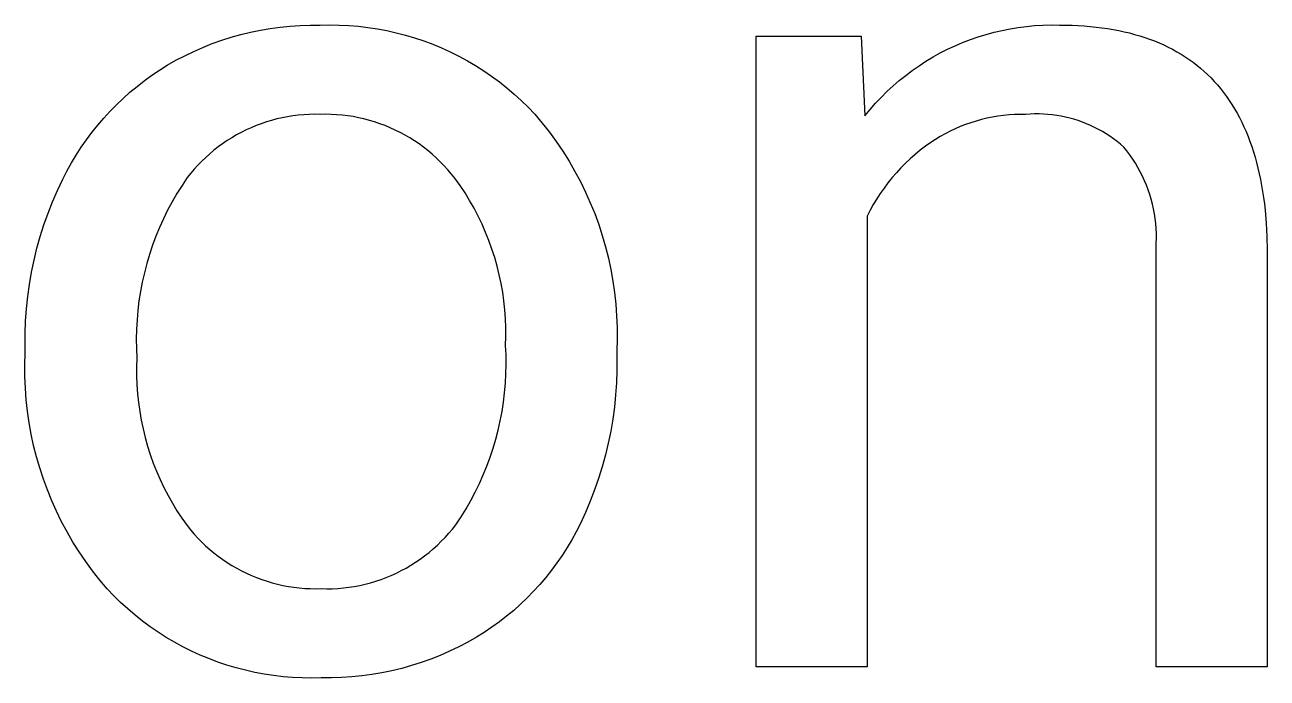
# Model space of a CAD drawing. Header units: millimetres. Extents: x -1246 to 2331, y -493 to 2006.
# Drawn here: x 1166.39 to 1196.3, y -336.1 to -320.38 of the extents above; entities that cross this region are included whole.
import ezdxf

# ---------------------------------------------------------------- set-up
doc = ezdxf.new("R2010")
doc.units = ezdxf.units.MM
doc.header["$MEASUREMENT"] = 0
doc.layers.add('Domyslna', color=7, linetype='Continuous', true_color=0x000000)

msp = doc.modelspace()

# ---------------------------------------------------------------- linework, layer by layer
at = {"layer": 'Domyslna'}
for p, q in [((1172.534, -320.429), (1172.774, -320.405)), ((1172.774, -320.405), (1173.014, -320.388)), ((1173.014, -320.388), (1173.255, -320.38)), ((1173.255, -320.38), (1173.496, -320.38)), ((1173.496, -320.38), (1173.727, -320.375)), ((1173.727, -320.375), (1173.958, -320.379)), ((1173.958, -320.379), (1174.188, -320.39)), ((1174.188, -320.39), (1174.418, -320.409)), ((1190.506, -320.413), (1190.703, -320.394)), ((1190.703, -320.394), (1190.902, -320.383)), ((1190.902, -320.383), (1191.1, -320.378)), ((1191.1, -320.378), (1191.299, -320.38)), ((1191.299, -320.38), (1191.452, -320.382)), ((1191.452, -320.382), (1191.604, -320.385)), ((1191.604, -320.385), (1191.753, -320.392)), ((1191.753, -320.392), (1191.899, -320.401)), ((1191.899, -320.401), (1192.044, -320.413)), ((1171.127, -320.747), (1171.357, -320.674)), ((1171.357, -320.674), (1171.589, -320.609)), ((1171.589, -320.609), (1171.823, -320.552)), ((1171.823, -320.552), (1172.058, -320.503)), ((1172.058, -320.503), (1172.296, -320.462)), ((1172.296, -320.462), (1172.534, -320.429)), ((1174.418, -320.409), (1174.648, -320.436)), ((1174.648, -320.436), (1174.876, -320.471)), ((1174.876, -320.471), (1175.103, -320.513)), ((1175.103, -320.513), (1175.328, -320.564)), ((1175.328, -320.564), (1175.552, -320.622)), ((1175.552, -320.622), (1175.773, -320.688)), ((1175.773, -320.688), (1175.992, -320.762)), ((1183.995, -335.826), (1183.995, -320.649)), ((1183.995, -320.649), (1186.527, -320.649)), ((1186.527, -320.649), (1186.614, -322.567)), ((1189.156, -320.729), (1189.343, -320.664)), ((1189.343, -320.664), (1189.533, -320.605)), ((1189.533, -320.605), (1189.725, -320.554)), ((1189.725, -320.554), (1189.918, -320.508)), ((1189.918, -320.508), (1190.113, -320.47)), ((1190.113, -320.47), (1190.309, -320.438)), ((1190.309, -320.438), (1190.506, -320.413)), ((1192.044, -320.413), (1192.186, -320.428)), ((1192.186, -320.428), (1192.325, -320.445)), ((1192.325, -320.445), (1192.462, -320.465)), ((1192.462, -320.465), (1192.597, -320.487)), ((1192.597, -320.487), (1192.729, -320.513)), ((1192.729, -320.513), (1192.859, -320.54)), ((1192.859, -320.54), (1192.986, -320.571)), ((1192.986, -320.571), (1193.111, -320.604)), ((1193.111, -320.604), (1193.234, -320.64)), ((1193.234, -320.64), (1193.354, -320.678)), ((1193.354, -320.678), (1193.472, -320.719)), ((1170.456, -321.013), (1170.676, -320.917)), ((1170.676, -320.917), (1170.9, -320.828)), ((1170.9, -320.828), (1171.127, -320.747)), ((1175.992, -320.762), (1176.208, -320.843)), ((1176.208, -320.843), (1176.422, -320.931)), ((1176.422, -320.931), (1176.632, -321.027)), ((1188.431, -321.052), (1188.608, -320.962)), ((1188.608, -320.962), (1188.788, -320.878)), ((1188.788, -320.878), (1188.97, -320.8)), ((1188.97, -320.8), (1189.156, -320.729)), ((1193.472, -320.719), (1193.587, -320.763)), ((1193.587, -320.763), (1193.7, -320.809)), ((1193.7, -320.809), (1193.811, -320.858)), ((1193.811, -320.858), (1193.919, -320.91)), ((1193.919, -320.91), (1194.025, -320.964)), ((1194.025, -320.964), (1194.128, -321.021)), ((1169.815, -321.347), (1170.025, -321.228)), ((1170.025, -321.228), (1170.238, -321.117)), ((1170.238, -321.117), (1170.456, -321.013)), ((1176.632, -321.027), (1176.839, -321.13)), ((1176.839, -321.13), (1177.042, -321.24)), ((1177.042, -321.24), (1177.241, -321.356)), ((1187.92, -321.358), (1188.087, -321.25)), ((1188.087, -321.25), (1188.257, -321.148)), ((1188.257, -321.148), (1188.431, -321.052)), ((1194.128, -321.021), (1194.229, -321.081)), ((1194.229, -321.081), (1194.328, -321.143)), ((1194.328, -321.143), (1194.424, -321.208)), ((1194.424, -321.208), (1194.518, -321.275)), ((1194.518, -321.275), (1194.609, -321.346)), ((1169.263, -321.719), (1169.443, -321.589)), ((1169.443, -321.589), (1169.627, -321.465)), ((1169.627, -321.465), (1169.815, -321.347)), ((1177.241, -321.356), (1177.436, -321.48)), ((1177.436, -321.48), (1177.627, -321.61)), ((1187.444, -321.715), (1187.599, -321.591)), ((1187.599, -321.591), (1187.757, -321.472)), ((1187.757, -321.472), (1187.92, -321.358)), ((1194.609, -321.346), (1194.698, -321.419)), ((1194.698, -321.419), (1194.785, -321.494)), ((1194.785, -321.494), (1194.869, -321.572)), ((1194.869, -321.572), (1194.951, -321.653)), ((1168.917, -321.997), (1169.088, -321.855)), ((1169.088, -321.855), (1169.263, -321.719)), ((1177.627, -321.61), (1177.813, -321.747)), ((1177.813, -321.747), (1177.994, -321.89)), ((1177.994, -321.89), (1178.17, -322.04)), ((1187.148, -321.98), (1187.294, -321.845)), ((1187.294, -321.845), (1187.444, -321.715)), ((1194.951, -321.653), (1195.03, -321.736)), ((1195.03, -321.736), (1195.107, -321.822)), ((1195.107, -321.822), (1195.182, -321.911)), ((1168.59, -322.298), (1168.751, -322.145)), ((1168.751, -322.145), (1168.917, -321.997)), ((1178.17, -322.04), (1178.341, -322.195)), ((1178.341, -322.195), (1178.506, -322.356)), ((1186.871, -322.264), (1187.007, -322.12)), ((1187.007, -322.12), (1187.148, -321.98)), ((1195.182, -321.911), (1195.254, -322.003)), ((1195.254, -322.003), (1195.324, -322.097)), ((1195.324, -322.097), (1195.391, -322.193)), ((1195.391, -322.193), (1195.456, -322.293)), ((1168.285, -322.621), (1168.435, -322.457)), ((1168.435, -322.457), (1168.59, -322.298)), ((1178.506, -322.356), (1178.666, -322.523)), ((1186.614, -322.567), (1186.74, -322.413)), ((1186.74, -322.413), (1186.871, -322.264)), ((1195.456, -322.293), (1195.519, -322.395)), ((1195.519, -322.395), (1195.579, -322.499)), ((1195.579, -322.499), (1195.637, -322.607)), ((1168.002, -322.963), (1168.141, -322.789)), ((1168.141, -322.789), (1168.285, -322.621)), ((1171.956, -322.8), (1171.834, -322.85)), ((1172.078, -322.754), (1171.956, -322.8)), ((1172.203, -322.712), (1172.078, -322.754)), ((1172.328, -322.674), (1172.203, -322.712)), ((1172.455, -322.641), (1172.328, -322.674)), ((1172.583, -322.611), (1172.455, -322.641)), ((1172.712, -322.586), (1172.583, -322.611)), ((1172.842, -322.566), (1172.712, -322.586)), ((1172.972, -322.55), (1172.842, -322.566)), ((1173.102, -322.538), (1172.972, -322.55)), ((1173.233, -322.531), (1173.102, -322.538)), ((1173.365, -322.528), (1173.233, -322.531)), ((1173.496, -322.529), (1173.365, -322.528)), ((1173.629, -322.527), (1173.496, -322.529)), ((1173.762, -322.53), (1173.629, -322.527)), ((1173.895, -322.537), (1173.762, -322.53)), ((1174.028, -322.549), (1173.895, -322.537)), ((1174.161, -322.565), (1174.028, -322.549)), ((1174.292, -322.585), (1174.161, -322.565)), ((1174.423, -322.61), (1174.292, -322.585)), ((1174.553, -322.64), (1174.423, -322.61)), ((1174.682, -322.674), (1174.553, -322.64)), ((1174.81, -322.712), (1174.682, -322.674)), ((1174.936, -322.754), (1174.81, -322.712)), ((1175.061, -322.801), (1174.936, -322.754)), ((1175.184, -322.852), (1175.061, -322.801)), ((1178.666, -322.523), (1178.847, -322.738)), ((1178.847, -322.738), (1179.02, -322.959)), ((1189.039, -322.775), (1188.914, -322.824)), ((1189.166, -322.73), (1189.039, -322.775)), ((1189.294, -322.69), (1189.166, -322.73)), ((1189.424, -322.654), (1189.294, -322.69)), ((1189.555, -322.622), (1189.424, -322.654)), ((1189.687, -322.595), (1189.555, -322.622)), ((1189.82, -322.573), (1189.687, -322.595)), ((1189.953, -322.555), (1189.82, -322.573)), ((1190.087, -322.542), (1189.953, -322.555)), ((1190.221, -322.533), (1190.087, -322.542)), ((1190.356, -322.529), (1190.221, -322.533)), ((1190.49, -322.529), (1190.356, -322.529)), ((1190.597, -322.522), (1190.49, -322.529)), ((1190.703, -322.518), (1190.597, -322.522)), ((1190.81, -322.518), (1190.703, -322.518)), ((1190.917, -322.522), (1190.81, -322.518)), ((1191.023, -322.529), (1190.917, -322.522)), ((1191.129, -322.54), (1191.023, -322.529)), ((1191.235, -322.554), (1191.129, -322.54)), ((1191.34, -322.572), (1191.235, -322.554)), ((1191.445, -322.594), (1191.34, -322.572)), ((1191.548, -322.619), (1191.445, -322.594)), ((1191.651, -322.648), (1191.548, -322.619)), ((1191.753, -322.68), (1191.651, -322.648)), ((1191.854, -322.715), (1191.753, -322.68)), ((1191.953, -322.754), (1191.854, -322.715)), ((1192.051, -322.796), (1191.953, -322.754)), ((1192.148, -322.842), (1192.051, -322.796)), ((1195.637, -322.607), (1195.692, -322.716)), ((1195.692, -322.716), (1195.745, -322.829)), ((1167.869, -323.14), (1168.002, -322.963)), ((1171.369, -323.091), (1171.258, -323.161)), ((1171.482, -323.025), (1171.369, -323.091)), ((1171.597, -322.963), (1171.482, -323.025)), ((1171.715, -322.905), (1171.597, -322.963)), ((1171.834, -322.85), (1171.715, -322.905)), ((1175.305, -322.907), (1175.184, -322.852)), ((1175.425, -322.966), (1175.305, -322.907)), ((1175.542, -323.029), (1175.425, -322.966)), ((1175.657, -323.097), (1175.542, -323.029)), ((1175.77, -323.168), (1175.657, -323.097)), ((1179.02, -322.959), (1179.185, -323.186)), ((1188.431, -323.062), (1188.316, -323.131)), ((1188.549, -322.996), (1188.431, -323.062)), ((1188.668, -322.935), (1188.549, -322.996)), ((1188.79, -322.877), (1188.668, -322.935)), ((1188.914, -322.824), (1188.79, -322.877)), ((1192.242, -322.89), (1192.148, -322.842)), ((1192.336, -322.942), (1192.242, -322.89)), ((1192.427, -322.997), (1192.336, -322.942)), ((1192.517, -323.055), (1192.427, -322.997)), ((1192.604, -323.117), (1192.517, -323.055)), ((1195.745, -322.829), (1195.795, -322.944)), ((1195.795, -322.944), (1195.844, -323.062)), ((1195.844, -323.062), (1195.889, -323.183)), ((1167.622, -323.509), (1167.742, -323.323)), ((1167.742, -323.323), (1167.869, -323.14)), ((1170.939, -323.393), (1170.839, -323.477)), ((1171.043, -323.312), (1170.939, -323.393)), ((1171.149, -323.235), (1171.043, -323.312)), ((1171.258, -323.161), (1171.149, -323.235)), ((1175.881, -323.242), (1175.77, -323.168)), ((1175.988, -323.321), (1175.881, -323.242)), ((1176.094, -323.403), (1175.988, -323.321)), ((1179.185, -323.186), (1179.343, -323.419)), ((1187.949, -323.392), (1187.827, -323.493)), ((1188.075, -323.296), (1187.949, -323.392)), ((1188.203, -323.205), (1188.075, -323.296)), ((1188.316, -323.131), (1188.203, -323.205)), ((1192.689, -323.181), (1192.604, -323.117)), ((1192.773, -323.247), (1192.689, -323.181)), ((1192.853, -323.317), (1192.773, -323.247)), ((1192.927, -323.41), (1192.853, -323.317)), ((1195.889, -323.183), (1195.933, -323.306)), ((1195.933, -323.306), (1195.974, -323.432)), ((1167.507, -323.7), (1167.622, -323.509)), ((1170.646, -323.655), (1170.555, -323.749)), ((1170.741, -323.564), (1170.646, -323.655)), ((1170.839, -323.477), (1170.741, -323.564)), ((1176.196, -323.488), (1176.094, -323.403)), ((1176.295, -323.577), (1176.196, -323.488)), ((1176.391, -323.669), (1176.295, -323.577)), ((1176.484, -323.765), (1176.391, -323.669)), ((1179.343, -323.419), (1179.492, -323.657)), ((1179.492, -323.657), (1179.632, -323.901)), ((1187.708, -323.597), (1187.593, -323.705)), ((1187.827, -323.493), (1187.708, -323.597)), ((1192.998, -323.506), (1192.927, -323.41)), ((1193.065, -323.604), (1192.998, -323.506)), ((1193.129, -323.704), (1193.065, -323.604)), ((1195.974, -323.432), (1196.012, -323.56)), ((1196.012, -323.56), (1196.049, -323.691)), ((1196.049, -323.691), (1196.082, -323.825)), ((1167.299, -324.091), (1167.4, -323.894)), ((1167.4, -323.894), (1167.507, -323.7)), ((1170.381, -323.946), (1170.299, -324.048)), ((1170.466, -323.846), (1170.381, -323.946)), ((1170.555, -323.749), (1170.466, -323.846)), ((1176.574, -323.864), (1176.484, -323.765)), ((1176.66, -323.965), (1176.574, -323.864)), ((1176.743, -324.069), (1176.66, -323.965)), ((1179.632, -323.901), (1179.765, -324.149)), ((1187.375, -323.933), (1187.271, -324.053)), ((1187.482, -323.818), (1187.375, -323.933)), ((1187.593, -323.705), (1187.482, -323.818)), ((1193.189, -323.807), (1193.129, -323.704)), ((1193.246, -323.911), (1193.189, -323.807)), ((1193.299, -324.017), (1193.246, -323.911)), ((1196.082, -323.825), (1196.114, -323.961)), ((1196.114, -323.961), (1196.143, -324.1)), ((1167.172, -324.359), (1167.299, -324.091)), ((1170.171, -324.239), (1170.049, -324.434)), ((1170.299, -324.048), (1170.171, -324.239)), ((1176.868, -324.244), (1176.743, -324.069)), ((1176.986, -324.422), (1176.868, -324.244)), ((1179.765, -324.149), (1179.888, -324.401)), ((1187.172, -324.176), (1187.077, -324.302)), ((1187.271, -324.053), (1187.172, -324.176)), ((1193.349, -324.126), (1193.299, -324.017)), ((1193.395, -324.235), (1193.349, -324.126)), ((1193.437, -324.347), (1193.395, -324.235)), ((1196.143, -324.1), (1196.169, -324.242)), ((1196.169, -324.242), (1196.193, -324.387)), ((1167.054, -324.631), (1167.172, -324.359)), ((1170.049, -324.434), (1169.933, -324.633)), ((1177.098, -324.605), (1176.986, -324.422)), ((1179.888, -324.401), (1180.003, -324.657)), ((1186.901, -324.564), (1186.819, -324.7)), ((1186.987, -324.432), (1186.901, -324.564)), ((1187.077, -324.302), (1186.987, -324.432)), ((1193.475, -324.459), (1193.437, -324.347)), ((1193.509, -324.573), (1193.475, -324.459)), ((1193.539, -324.688), (1193.509, -324.573)), ((1196.193, -324.387), (1196.215, -324.534)), ((1196.215, -324.534), (1196.235, -324.683)), ((1166.946, -324.906), (1167.054, -324.631)), ((1169.825, -324.836), (1169.723, -325.042)), ((1169.933, -324.633), (1169.825, -324.836)), ((1177.204, -324.791), (1177.098, -324.605)), ((1177.304, -324.981), (1177.204, -324.791)), ((1180.003, -324.657), (1180.109, -324.918)), ((1186.742, -324.838), (1186.67, -324.978)), ((1186.819, -324.7), (1186.742, -324.838)), ((1193.565, -324.804), (1193.539, -324.688)), ((1193.587, -324.921), (1193.565, -324.804)), ((1196.235, -324.683), (1196.251, -324.835)), ((1196.251, -324.835), (1196.278, -325.148)), ((1166.757, -325.467), (1166.847, -325.185)), ((1166.847, -325.185), (1166.946, -324.906)), ((1169.723, -325.042), (1169.628, -325.252)), ((1177.397, -325.174), (1177.304, -324.981)), ((1177.483, -325.37), (1177.397, -325.174)), ((1180.109, -324.918), (1180.205, -325.182)), ((1180.205, -325.182), (1180.292, -325.449)), ((1186.67, -324.978), (1186.67, -335.826)), ((1193.605, -325.039), (1193.587, -324.921)), ((1193.619, -325.157), (1193.605, -325.039)), ((1193.629, -325.275), (1193.619, -325.157)), ((1196.278, -325.148), (1196.295, -325.471)), ((1166.677, -325.752), (1166.757, -325.467)), ((1169.541, -325.465), (1169.46, -325.68)), ((1169.628, -325.252), (1169.541, -325.465)), ((1177.562, -325.569), (1177.483, -325.37)), ((1180.292, -325.449), (1180.37, -325.719)), ((1193.635, -325.394), (1193.629, -325.275)), ((1193.637, -325.513), (1193.635, -325.394)), ((1196.295, -325.471), (1196.303, -325.805)), ((1166.607, -326.04), (1166.677, -325.752)), ((1169.46, -325.68), (1169.387, -325.899)), ((1177.635, -325.771), (1177.562, -325.569)), ((1177.701, -325.975), (1177.635, -325.771)), ((1180.37, -325.719), (1180.439, -325.991)), ((1193.628, -325.75), (1193.634, -325.632)), ((1193.628, -335.826), (1193.628, -325.75)), ((1193.634, -325.632), (1193.637, -325.513)), ((1166.547, -326.33), (1166.607, -326.04)), ((1169.387, -325.899), (1169.322, -326.119)), ((1177.76, -326.181), (1177.701, -325.975)), ((1180.439, -325.991), (1180.498, -326.266)), ((1196.303, -325.805), (1196.303, -335.826)), ((1166.497, -326.622), (1166.547, -326.33)), ((1169.264, -326.342), (1169.213, -326.566)), ((1169.322, -326.119), (1169.264, -326.342)), ((1177.811, -326.388), (1177.76, -326.181)), ((1177.856, -326.598), (1177.811, -326.388)), ((1180.498, -326.266), (1180.547, -326.542)), ((1166.456, -326.915), (1166.497, -326.622)), ((1169.213, -326.566), (1169.17, -326.792)), ((1177.893, -326.809), (1177.856, -326.598)), ((1180.547, -326.542), (1180.587, -326.82)), ((1166.426, -327.209), (1166.456, -326.915)), ((1169.17, -326.792), (1169.135, -327.019)), ((1177.924, -327.021), (1177.893, -326.809)), ((1180.587, -326.82), (1180.617, -327.1)), ((1166.405, -327.505), (1166.426, -327.209)), ((1169.107, -327.248), (1169.087, -327.477)), ((1169.135, -327.019), (1169.107, -327.248)), ((1177.947, -327.234), (1177.924, -327.021)), ((1177.962, -327.448), (1177.947, -327.234)), ((1180.617, -327.1), (1180.638, -327.38)), ((1166.395, -327.801), (1166.405, -327.505)), ((1169.087, -327.477), (1169.075, -327.707)), ((1177.971, -327.662), (1177.962, -327.448)), ((1180.638, -327.38), (1180.648, -327.661)), ((1166.395, -328.097), (1166.395, -327.801)), ((1169.075, -327.707), (1169.07, -327.937)), ((1177.965, -328.09), (1177.972, -327.876)), ((1177.972, -327.876), (1177.971, -327.662)), ((1180.648, -327.661), (1180.649, -327.942)), ((1166.395, -328.279), (1166.395, -328.097)), ((1169.07, -327.937), (1169.074, -328.167)), ((1169.074, -328.167), (1169.085, -328.397)), ((1177.976, -328.318), (1177.965, -328.09)), ((1180.649, -327.942), (1180.64, -328.223)), ((1166.386, -328.559), (1166.395, -328.279)), ((1169.085, -328.397), (1169.078, -328.611)), ((1177.978, -328.546), (1177.976, -328.318)), ((1180.64, -328.223), (1180.64, -328.405)), ((1180.64, -328.405), (1180.64, -328.698)), ((1166.387, -328.839), (1166.386, -328.559)), ((1169.078, -328.611), (1169.078, -328.825)), ((1177.96, -329.002), (1177.973, -328.774)), ((1177.973, -328.774), (1177.978, -328.546)), ((1180.64, -328.698), (1180.631, -328.991)), ((1166.398, -329.118), (1166.387, -328.839)), ((1169.078, -328.825), (1169.086, -329.04)), ((1169.086, -329.04), (1169.1, -329.254)), ((1177.94, -329.229), (1177.96, -329.002)), ((1180.631, -328.991), (1180.611, -329.284)), ((1166.419, -329.397), (1166.398, -329.118)), ((1169.1, -329.254), (1169.123, -329.467)), ((1177.912, -329.456), (1177.94, -329.229)), ((1180.611, -329.284), (1180.582, -329.575)), ((1166.449, -329.675), (1166.419, -329.397)), ((1166.489, -329.952), (1166.449, -329.675)), ((1169.123, -329.467), (1169.152, -329.679)), ((1169.152, -329.679), (1169.189, -329.891)), ((1177.834, -329.905), (1177.877, -329.681)), ((1177.877, -329.681), (1177.912, -329.456)), ((1180.582, -329.575), (1180.543, -329.866)), ((1166.539, -330.227), (1166.489, -329.952)), ((1169.189, -329.891), (1169.233, -330.1)), ((1177.784, -330.127), (1177.834, -329.905)), ((1180.543, -329.866), (1180.494, -330.155)), ((1166.598, -330.501), (1166.539, -330.227)), ((1169.233, -330.1), (1169.284, -330.309)), ((1177.727, -330.348), (1177.784, -330.127)), ((1180.494, -330.155), (1180.436, -330.442)), ((1166.667, -330.772), (1166.598, -330.501)), ((1169.284, -330.309), (1169.342, -330.515)), ((1169.342, -330.515), (1169.407, -330.72)), ((1177.59, -330.783), (1177.662, -330.567)), ((1177.662, -330.567), (1177.727, -330.348)), ((1180.436, -330.442), (1180.368, -330.727)), ((1166.745, -331.041), (1166.667, -330.772)), ((1169.407, -330.72), (1169.479, -330.921)), ((1177.511, -330.997), (1177.59, -330.783)), ((1180.368, -330.727), (1180.291, -331.01)), ((1166.832, -331.307), (1166.745, -331.041)), ((1169.479, -330.921), (1169.557, -331.121)), ((1169.557, -331.121), (1169.643, -331.318)), ((1177.425, -331.208), (1177.511, -330.997)), ((1180.291, -331.01), (1180.204, -331.29)), ((1166.929, -331.569), (1166.832, -331.307)), ((1169.643, -331.318), (1169.735, -331.511)), ((1177.231, -331.622), (1177.331, -331.417)), ((1177.331, -331.417), (1177.425, -331.208)), ((1180.204, -331.29), (1180.108, -331.567)), ((1167.034, -331.828), (1166.929, -331.569)), ((1169.735, -331.511), (1169.834, -331.701)), ((1169.834, -331.701), (1169.939, -331.888)), ((1177.125, -331.823), (1177.231, -331.622)), ((1180.108, -331.567), (1180.003, -331.841)), ((1167.149, -332.083), (1167.034, -331.828)), ((1169.939, -331.888), (1170.05, -332.072)), ((1170.05, -332.072), (1170.168, -332.251)), ((1176.891, -332.215), (1177.011, -332.021)), ((1177.011, -332.021), (1177.125, -331.823)), ((1180.003, -331.841), (1179.889, -332.111)), ((1167.272, -332.335), (1167.149, -332.083)), ((1167.404, -332.581), (1167.272, -332.335)), ((1170.168, -332.251), (1170.292, -332.426)), ((1176.765, -332.405), (1176.891, -332.215)), ((1179.889, -332.111), (1179.766, -332.377)), ((1167.545, -332.823), (1167.404, -332.581)), ((1170.292, -332.426), (1170.375, -332.529)), ((1170.375, -332.529), (1170.461, -332.63)), ((1170.461, -332.63), (1170.55, -332.727)), ((1176.508, -332.711), (1176.597, -332.612)), ((1176.597, -332.612), (1176.683, -332.51)), ((1176.683, -332.51), (1176.765, -332.405)), ((1179.666, -332.574), (1179.559, -332.768)), ((1179.766, -332.377), (1179.666, -332.574)), ((1167.694, -333.06), (1167.545, -332.823)), ((1170.55, -332.727), (1170.643, -332.822)), ((1170.643, -332.822), (1170.739, -332.913)), ((1170.739, -332.913), (1170.838, -333.001)), ((1176.221, -332.988), (1176.32, -332.899)), ((1176.32, -332.899), (1176.415, -332.806)), ((1176.415, -332.806), (1176.508, -332.711)), ((1179.446, -332.958), (1179.327, -333.144)), ((1179.559, -332.768), (1179.446, -332.958)), ((1167.851, -333.292), (1167.694, -333.06)), ((1170.838, -333.001), (1170.94, -333.086)), ((1170.94, -333.086), (1171.045, -333.167)), ((1171.045, -333.167), (1171.152, -333.245)), ((1171.152, -333.245), (1171.262, -333.318)), ((1175.797, -333.31), (1175.907, -333.235)), ((1175.907, -333.235), (1176.014, -333.156)), ((1176.014, -333.156), (1176.119, -333.074)), ((1176.119, -333.074), (1176.221, -332.988)), ((1179.327, -333.144), (1179.201, -333.326)), ((1168.016, -333.518), (1167.851, -333.292)), ((1168.188, -333.738), (1168.016, -333.518)), ((1171.262, -333.318), (1171.374, -333.389)), ((1171.374, -333.389), (1171.489, -333.455)), ((1171.489, -333.455), (1171.606, -333.517)), ((1171.606, -333.517), (1171.725, -333.576)), ((1175.211, -333.626), (1175.333, -333.571)), ((1175.333, -333.571), (1175.452, -333.511)), ((1175.452, -333.511), (1175.569, -333.448)), ((1175.569, -333.448), (1175.684, -333.381)), ((1175.684, -333.381), (1175.797, -333.31)), ((1179.069, -333.504), (1178.932, -333.677)), ((1179.201, -333.326), (1179.069, -333.504)), ((1168.369, -333.952), (1168.188, -333.738)), ((1171.725, -333.576), (1171.845, -333.63)), ((1171.845, -333.63), (1171.968, -333.68)), ((1171.968, -333.68), (1172.092, -333.726)), ((1172.092, -333.726), (1172.218, -333.768)), ((1172.218, -333.768), (1172.345, -333.805)), ((1172.345, -333.805), (1172.473, -333.839)), ((1172.473, -333.839), (1172.602, -333.867)), ((1172.602, -333.867), (1172.733, -333.892)), ((1174.32, -333.892), (1174.451, -333.867)), ((1174.451, -333.867), (1174.581, -333.838)), ((1174.581, -333.838), (1174.71, -333.804)), ((1174.71, -333.804), (1174.837, -333.766)), ((1174.837, -333.766), (1174.963, -333.723)), ((1174.963, -333.723), (1175.088, -333.677)), ((1175.088, -333.677), (1175.211, -333.626)), ((1178.788, -333.845), (1178.639, -334.009)), ((1178.932, -333.677), (1178.788, -333.845)), ((1168.528, -334.118), (1168.369, -333.952)), ((1168.693, -334.279), (1168.528, -334.118)), ((1172.733, -333.892), (1172.863, -333.912)), ((1172.863, -333.912), (1172.995, -333.928)), ((1172.995, -333.928), (1173.127, -333.939)), ((1173.127, -333.939), (1173.259, -333.945)), ((1173.259, -333.945), (1173.392, -333.948)), ((1173.392, -333.948), (1173.524, -333.945)), ((1173.524, -333.945), (1173.657, -333.948)), ((1173.657, -333.948), (1173.79, -333.946)), ((1173.79, -333.946), (1173.923, -333.939)), ((1173.923, -333.939), (1174.056, -333.928)), ((1174.056, -333.928), (1174.188, -333.912)), ((1174.188, -333.912), (1174.32, -333.892)), ((1178.484, -334.167), (1178.324, -334.32)), ((1178.639, -334.009), (1178.484, -334.167)), ((1168.863, -334.434), (1168.693, -334.279)), ((1169.039, -334.583), (1168.863, -334.434)), ((1178.159, -334.467), (1177.989, -334.608)), ((1178.324, -334.32), (1178.159, -334.467)), ((1169.219, -334.726), (1169.039, -334.583)), ((1169.405, -334.863), (1169.219, -334.726)), ((1177.814, -334.744), (1177.635, -334.874)), ((1177.989, -334.608), (1177.814, -334.744)), ((1169.595, -334.993), (1169.405, -334.863)), ((1169.789, -335.117), (1169.595, -334.993)), ((1177.451, -334.997), (1177.264, -335.114)), ((1177.635, -334.874), (1177.451, -334.997)), ((1169.988, -335.233), (1169.789, -335.117)), ((1170.19, -335.343), (1169.988, -335.233)), ((1170.396, -335.446), (1170.19, -335.343)), ((1176.834, -335.348), (1176.613, -335.453)), ((1177.051, -335.235), (1176.834, -335.348)), ((1177.264, -335.114), (1177.051, -335.235)), ((1170.606, -335.542), (1170.396, -335.446)), ((1170.819, -335.63), (1170.606, -335.542)), ((1171.034, -335.711), (1170.819, -335.63)), ((1176.161, -335.641), (1175.931, -335.723)), ((1176.389, -335.551), (1176.161, -335.641)), ((1176.613, -335.453), (1176.389, -335.551)), ((1171.253, -335.785), (1171.034, -335.711)), ((1171.473, -335.851), (1171.253, -335.785)), ((1171.696, -335.909), (1171.473, -335.851)), ((1171.921, -335.96), (1171.696, -335.909)), ((1172.147, -336.003), (1171.921, -335.96)), ((1175.224, -335.921), (1174.984, -335.971)), ((1175.462, -335.863), (1175.224, -335.921)), ((1175.697, -335.797), (1175.462, -335.863)), ((1175.931, -335.723), (1175.697, -335.797)), ((1186.67, -335.826), (1183.995, -335.826)), ((1196.303, -335.826), (1193.628, -335.826)), ((1172.375, -336.038), (1172.147, -336.003)), ((1172.604, -336.065), (1172.375, -336.038)), ((1172.833, -336.084), (1172.604, -336.065)), ((1173.063, -336.095), (1172.833, -336.084)), ((1173.294, -336.099), (1173.063, -336.095)), ((1173.524, -336.094), (1173.294, -336.099)), ((1173.769, -336.095), (1173.524, -336.094)), ((1174.013, -336.087), (1173.769, -336.095)), ((1174.257, -336.07), (1174.013, -336.087)), ((1174.501, -336.046), (1174.257, -336.07)), ((1174.743, -336.012), (1174.501, -336.046)), ((1174.984, -335.971), (1174.743, -336.012))]:
    msp.add_line(p, q, dxfattribs=at)

doc.saveas('drawing.dxf')
